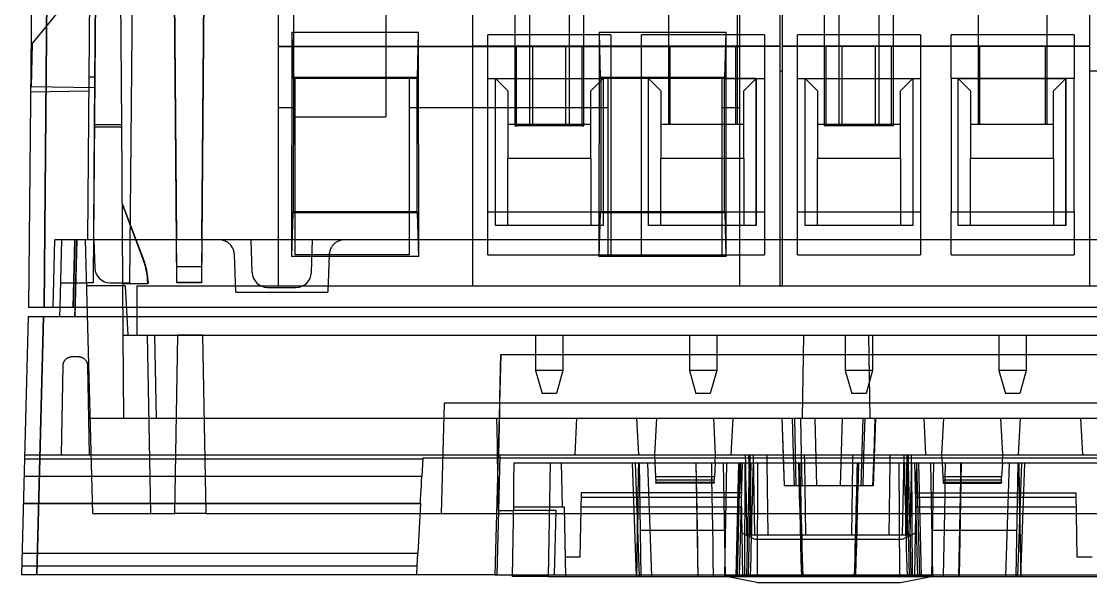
# Model space of a CAD drawing. Header units: millimetres. Extents: x 169.7 to 222.2, y -0.6 to 58.
# Drawn here: x 169.65 to 204.43, y -0.55 to 17.7 of the extents above; entities that cross this region are included whole.
import ezdxf

# ---------------------------------------------------------------- set-up
doc = ezdxf.new("R2010")
doc.units = ezdxf.units.MM
doc.layers.add('MAIN-1', color=7, linetype='Continuous')
doc.layers.add('MAIN-2', color=7, linetype='Continuous')

msp = doc.modelspace()

# ---------------------------------------------------------------- linework, layer by layer
at = {"layer": 'MAIN-1'}
for p, q in [((170.113, 34.107), (169.888, 8.4)), ((170.388, 8.4), (170.612, 34.116)), ((178.445, 17.349), (178.44, 10.06)), ((178.445, 17.349), (182.574, 17.349)), ((178.445, 17.349), (178.483, 15.883)), ((182.536, 15.883), (182.574, 17.35)), ((182.579, 10.06), (182.574, 17.35)), ((188.445, 17.349), (188.44, 10.06)), ((188.445, 17.349), (192.574, 17.349)), ((188.445, 17.349), (188.483, 15.883)), ((192.536, 15.883), (192.574, 17.35)), ((192.579, 10.06), (192.574, 17.35)), ((178.483, 15.883), (178.499, 15.85)), ((182.536, 15.883), (178.483, 15.883)), ((178.499, 15.85), (178.496, 11.512)), ((182.52, 15.85), (178.499, 15.85)), ((178.559, 11.512), (178.559, 15.85)), ((181.509, 15.85), (181.509, 14.6)), ((182.26, 15.85), (182.26, 11.512)), ((182.52, 15.85), (182.536, 15.883)), ((182.523, 11.512), (182.52, 15.85)), ((188.483, 15.883), (188.499, 15.85)), ((192.536, 15.883), (188.483, 15.883)), ((188.499, 15.85), (188.496, 11.512)), ((192.52, 15.85), (188.499, 15.85)), ((188.737, 11.512), (188.737, 15.85)), ((190.052, 11.512), (190.052, 15.85)), ((192.439, 15.85), (192.439, 11.512)), ((192.52, 15.85), (192.536, 15.883)), ((192.523, 11.512), (192.52, 15.85)), ((178.559, 14.6), (181.509, 14.6)), ((178.497, 11.512), (178.479, 11.476)), ((182.523, 11.512), (178.496, 11.512)), ((182.54, 11.476), (182.522, 11.512)), ((188.479, 11.476), (188.497, 11.512)), ((192.523, 11.512), (188.496, 11.512)), ((192.522, 11.512), (192.54, 11.476)), ((178.478, 11.476), (178.44, 10.06)), ((182.541, 11.476), (178.478, 11.476)), ((182.579, 10.06), (182.541, 11.476)), ((188.478, 11.476), (188.44, 10.06)), ((192.541, 11.476), (188.478, 11.476)), ((192.579, 10.06), (192.541, 11.476)), ((182.579, 10.06), (178.44, 10.06)), ((192.579, 10.06), (188.44, 10.06)), ((169.889, 8.4), (169.888, 8.4)), ((169.89, 8.4), (169.889, 8.4)), ((169.893, 8.4), (169.89, 8.4)), ((169.896, 8.4), (169.893, 8.4)), ((169.901, 8.4), (169.896, 8.4)), ((169.906, 8.4), (169.901, 8.4)), ((169.913, 8.4), (169.906, 8.4)), ((169.92, 8.4), (169.913, 8.4)), ((169.928, 8.4), (169.92, 8.4)), ((169.938, 8.4), (169.928, 8.4)), ((169.948, 8.4), (169.938, 8.4)), ((169.959, 8.4), (169.948, 8.4)), ((169.971, 8.4), (169.959, 8.4)), ((169.984, 8.4), (169.971, 8.4)), ((169.997, 8.4), (169.984, 8.4)), ((170.012, 8.4), (169.997, 8.4)), ((170.027, 8.4), (170.012, 8.4)), ((170.043, 8.4), (170.027, 8.4)), ((170.059, 8.4), (170.043, 8.4)), ((170.077, 8.4), (170.059, 8.4)), ((170.095, 8.4), (170.077, 8.4)), ((170.113, 8.4), (170.095, 8.4)), ((170.132, 8.4), (170.113, 8.4)), ((170.152, 8.4), (170.132, 8.4)), ((170.171, 8.4), (170.152, 8.4)), ((170.192, 8.4), (170.171, 8.4)), ((170.212, 8.4), (170.192, 8.4)), ((170.233, 8.4), (170.212, 8.4)), ((170.254, 8.4), (170.233, 8.4)), ((170.275, 8.4), (170.254, 8.4)), ((170.297, 8.4), (170.275, 8.4)), ((170.319, 8.4), (170.297, 8.4)), ((170.342, 8.4), (170.319, 8.4)), ((170.365, 8.4), (170.342, 8.4)), ((170.388, 8.4), (170.365, 8.4)), ((221.431, 8.4), (170.388, 8.4)), ((170.9, 8.4), (170.893, 8.1)), ((171.392, 8.1), (171.4, 8.4)), ((169.872, 8.1), (169.652, -0.3)), ((169.872, 8.1), (169.872, 8.1)), ((169.872, 8.1), (169.874, 8.1)), ((169.874, 8.1), (169.876, 8.1)), ((169.876, 8.1), (169.88, 8.1)), ((169.88, 8.1), (169.884, 8.1)), ((169.884, 8.1), (169.89, 8.1)), ((169.89, 8.1), (169.896, 8.1)), ((169.896, 8.1), (169.903, 8.1)), ((169.903, 8.1), (169.912, 8.1)), ((169.912, 8.1), (169.921, 8.1)), ((169.921, 8.1), (169.931, 8.1)), ((169.931, 8.1), (169.942, 8.1)), ((169.942, 8.1), (169.954, 8.1)), ((169.954, 8.1), (169.967, 8.1)), ((169.967, 8.1), (169.981, 8.1)), ((169.981, 8.1), (169.995, 8.1)), ((169.995, 8.1), (170.01, 8.1)), ((170.01, 8.1), (170.026, 8.1)), ((170.026, 8.1), (170.043, 8.1)), ((170.043, 8.1), (170.06, 8.1)), ((170.06, 8.1), (170.078, 8.1)), ((170.078, 8.1), (170.096, 8.1)), ((170.096, 8.1), (170.115, 8.1)), ((170.115, 8.1), (170.135, 8.1)), ((170.135, 8.1), (170.155, 8.1)), ((170.152, -0.3), (170.372, 8.1)), ((170.155, 8.1), (170.175, 8.1)), ((170.175, 8.1), (170.195, 8.1)), ((170.195, 8.1), (170.216, 8.1)), ((170.216, 8.1), (170.237, 8.1)), ((170.237, 8.1), (170.259, 8.1)), ((170.259, 8.1), (170.281, 8.1)), ((170.281, 8.1), (170.303, 8.1)), ((170.303, 8.1), (170.325, 8.1)), ((170.325, 8.1), (170.348, 8.1)), ((170.348, 8.1), (170.371, 8.1)), ((170.372, 8.1), (221.448, 8.1)), ((185.243, 6.866), (185.052, -0.3)), ((185.235, 6.399), (185.243, 6.866)), ((185.243, 6.866), (206.576, 6.866)), ((185.227, 5.933), (185.235, 6.399)), ((185.219, 5.466), (185.227, 5.933)), ((185.212, 5), (185.219, 5.466)), ((185.204, 4.533), (185.212, 5)), ((185.196, 4.067), (185.204, 4.533)), ((185.183, 3.6), (185.196, 4.067)), ((185.213, 3.6), (185.167, 1.8)), ((185.188, 3.6), (206.636, 3.6)), ((190.249, 3.5), (185.21, 3.5)), ((190.244, 3.6), (190.257, 3.349)), ((192.221, 3.349), (192.234, 3.6)), ((193.21, 3.5), (192.229, 3.5)), ((193.209, 3.558), (193.208, 3.6)), ((193.209, 3.516), (193.209, 3.558)), ((193.21, 3.475), (193.209, 3.516)), ((193.912, 3.349), (193.909, 3.6)), ((194.443, 3.6), (194.443, 3.6)), ((194.759, 3.6), (194.759, 3.6)), ((195.027, 3.6), (195.027, 3.6)), ((195.132, 3.349), (195.129, 3.6)), ((196.69, 3.6), (196.687, 3.349)), ((197.06, 3.6), (197.06, 3.6)), ((197.375, 3.6), (197.375, 3.6)), ((197.907, 3.349), (197.91, 3.6)), ((198.609, 3.475), (198.61, 3.516)), ((199.59, 3.5), (198.609, 3.5)), ((198.61, 3.558), (198.611, 3.6)), ((198.61, 3.516), (198.61, 3.558)), ((199.585, 3.6), (199.598, 3.349)), ((201.562, 3.349), (201.575, 3.6)), ((206.613, 3.5), (201.57, 3.5)), ((185.675, 3.349), (185.664, 2.732)), ((185.675, 3.349), (185.679, 3.349)), ((185.679, 3.349), (185.69, 3.349)), ((185.69, 3.349), (185.709, 3.349)), ((185.709, 3.349), (185.736, 3.349)), ((185.736, 3.349), (185.77, 3.349)), ((185.77, 3.349), (185.811, 3.349)), ((185.811, 3.349), (185.858, 3.349)), ((185.858, 3.349), (185.913, 3.349)), ((185.913, 3.349), (185.974, 3.349)), ((185.974, 3.349), (186.041, 3.349)), ((186.041, 3.349), (186.114, 3.349)), ((186.114, 3.349), (186.192, 3.349)), ((186.192, 3.349), (186.275, 3.349)), ((186.275, 3.349), (186.363, 3.349)), ((186.363, 3.349), (186.455, 3.349)), ((186.455, 3.349), (186.55, 3.349)), ((186.55, 3.349), (186.649, 3.349)), ((186.649, 3.349), (186.751, 3.349)), ((186.751, 3.349), (186.854, 3.349)), ((186.854, 3.349), (186.843, 2.732)), ((186.854, 3.349), (204.965, 3.349)), ((193.211, 3.433), (193.21, 3.475)), ((193.212, 3.391), (193.211, 3.433)), ((193.212, 3.349), (193.212, 3.391)), ((198.607, 3.391), (198.608, 3.433)), ((198.607, 3.349), (198.607, 3.391)), ((198.608, 3.433), (198.609, 3.475)), ((185.664, 2.732), (185.654, 2.116)), ((186.843, 2.732), (186.832, 2.116)), ((185.654, 2.116), (185.643, 1.499)), ((186.832, 2.116), (186.821, 1.499)), ((185.167, 1.8), (185.114, -0.3)), ((185.164, 1.8), (185.648, 1.8)), ((185.643, 1.499), (185.632, 0.882)), ((186.821, 1.499), (186.809, 0.882)), ((185.632, 0.882), (185.621, 0.266)), ((186.809, 0.882), (186.798, 0.266)), ((185.621, 0.266), (185.611, -0.351)), ((186.798, 0.266), (186.787, -0.351)), ((169.654, -0.3), (169.652, -0.3)), ((169.652, -0.3), (169.652, -0.3)), ((169.656, -0.3), (169.654, -0.3)), ((169.66, -0.3), (169.656, -0.3)), ((169.665, -0.3), (169.66, -0.3)), ((169.671, -0.3), (169.665, -0.3)), ((169.678, -0.3), (169.671, -0.3)), ((169.686, -0.3), (169.678, -0.3)), ((169.695, -0.3), (169.686, -0.3)), ((169.705, -0.3), (169.695, -0.3)), ((169.716, -0.3), (169.705, -0.3)), ((169.728, -0.3), (169.716, -0.3)), ((169.741, -0.3), (169.728, -0.3)), ((169.755, -0.3), (169.741, -0.3)), ((169.769, -0.3), (169.755, -0.3)), ((169.784, -0.3), (169.769, -0.3)), ((169.8, -0.3), (169.784, -0.3)), ((169.817, -0.3), (169.8, -0.3)), ((169.835, -0.3), (169.817, -0.3)), ((169.853, -0.3), (169.835, -0.3)), ((169.872, -0.3), (169.853, -0.3)), ((169.891, -0.3), (169.872, -0.3)), ((169.911, -0.3), (169.891, -0.3)), ((169.931, -0.3), (169.911, -0.3)), ((169.952, -0.3), (169.931, -0.3)), ((169.973, -0.3), (169.952, -0.3)), ((169.994, -0.3), (169.973, -0.3)), ((170.016, -0.3), (169.994, -0.3)), ((170.038, -0.3), (170.016, -0.3)), ((170.06, -0.3), (170.038, -0.3)), ((170.083, -0.3), (170.06, -0.3)), ((170.106, -0.3), (170.083, -0.3)), ((170.129, -0.3), (170.106, -0.3)), ((170.153, -0.3), (170.129, -0.3)), ((185.052, -0.3), (170.153, -0.3)), ((182.51, -0.3), (182.51, -0.3)), ((185.052, -0.3), (185.114, -0.3)), ((185.114, -0.3), (185.611, -0.3)), ((185.614, -0.351), (185.611, -0.351)), ((185.626, -0.351), (185.614, -0.351)), ((185.645, -0.351), (185.626, -0.351)), ((185.671, -0.351), (185.645, -0.351)), ((185.705, -0.351), (185.671, -0.351)), ((185.745, -0.351), (185.705, -0.351)), ((185.793, -0.351), (185.745, -0.351)), ((185.847, -0.351), (185.793, -0.351)), ((185.908, -0.351), (185.847, -0.351)), ((185.975, -0.351), (185.908, -0.351)), ((186.048, -0.351), (185.975, -0.351)), ((186.126, -0.351), (186.048, -0.351)), ((186.209, -0.351), (186.126, -0.351)), ((186.297, -0.351), (186.209, -0.351)), ((186.389, -0.351), (186.297, -0.351)), ((186.485, -0.351), (186.389, -0.351)), ((186.583, -0.351), (186.485, -0.351)), ((186.684, -0.351), (186.583, -0.351)), ((186.787, -0.351), (186.684, -0.351)), ((186.787, -0.351), (205.032, -0.351)), ((192.572, -0.351), (199.247, -0.351)), ((193.572, -0.551), (192.572, -0.351)), ((193.572, -0.551), (198.247, -0.551)), ((198.247, -0.551), (199.247, -0.351))]:
    msp.add_line(p, q, dxfattribs=at)
at = {"layer": 'MAIN-2'}
for p, q in [((170.612, 34.111), (170.388, 8.4)), ((185.699, 22.87), (185.699, 14.31)), ((187.949, 14.31), (187.949, 22.87)), ((190.699, 22.87), (190.699, 14.35)), ((192.949, 14.35), (192.949, 22.87)), ((195.769, 22.87), (195.769, 14.31)), ((198.019, 14.31), (198.019, 22.87)), ((200.769, 22.87), (200.769, 14.35)), ((203.019, 14.35), (203.019, 22.87)), ((186.174, 22.17), (186.174, 14.31)), ((187.474, 22.17), (187.474, 14.31)), ((196.244, 22.17), (196.244, 14.31)), ((197.544, 22.17), (197.544, 14.31)), ((174.6, 21.578), (174.696, 10.6)), ((174.708, 9.2), (174.6, 21.578)), ((184.324, 21.27), (184.324, 16.9)), ((171.854, 15.902), (171.898, 20.902)), ((193.009, 19.812), (193.009, 16.9)), ((170.004, 16.978), (171.985, 19.4)), ((175.595, 19.407), (175.506, 9.2)), ((175.518, 10.6), (175.595, 19.407)), ((181.509, 19.1), (181.509, 15.85)), ((194.324, 18.85), (194.324, 16.9)), ((194.394, 18.85), (194.394, 16.9)), ((204.394, 18.85), (204.394, 16.9)), ((172.008, 10.6), (172.079, 18.739)), ((172.052, 18.682), (172.021, 14.341)), ((172.919, 14.341), (172.889, 18.68)), ((173.182, 9.2), (173.265, 18.739)), ((178.009, 18.739), (178.009, 16.9)), ((178.509, 14.6), (178.509, 18.27)), ((188.824, 17.27), (184.824, 17.27)), ((184.824, 15.85), (184.824, 17.27)), ((188.824, 17.27), (188.824, 15.85)), ((193.824, 17.27), (189.824, 17.27)), ((189.824, 15.85), (189.824, 17.27)), ((193.824, 17.27), (193.824, 15.85)), ((198.894, 17.27), (194.894, 17.27)), ((194.894, 15.85), (194.894, 17.27)), ((198.894, 17.27), (198.894, 15.85)), ((203.894, 17.27), (199.894, 17.27)), ((199.894, 15.85), (199.894, 17.27)), ((203.894, 17.27), (203.894, 15.85)), ((170.004, 16.978), (169.968, 15.586)), ((170.004, 16.978), (170.004, 16.978)), ((170.004, 16.978), (170.004, 16.978)), ((178.009, 16.9), (178.009, 9.1)), ((178.009, 16.9), (178.009, 16.9)), ((178.009, 16.9), (193.009, 16.9)), ((193.009, 16.878), (178.009, 16.878)), ((184.324, 16.9), (184.324, 9.1)), ((184.324, 16.9), (184.324, 16.9)), ((194.324, 16.9), (184.324, 16.9)), ((185.76, 14.31), (185.76, 16.9)), ((186.285, 14.31), (186.285, 16.9)), ((187.364, 14.31), (187.364, 16.9)), ((187.889, 14.31), (187.889, 16.9)), ((190.76, 14.35), (190.76, 16.9)), ((192.889, 14.35), (192.889, 16.9)), ((193.009, 16.9), (194.324, 16.9)), ((193.009, 16.9), (193.009, 9.1)), ((193.009, 16.9), (193.009, 16.9)), ((194.324, 16.9), (194.324, 16.9)), ((194.324, 16.9), (194.324, 9.1)), ((194.394, 16.9), (194.394, 9.1)), ((194.394, 16.9), (194.394, 16.9)), ((204.394, 16.9), (194.394, 16.9)), ((194.394, 16.9), (204.394, 16.9)), ((195.83, 14.31), (195.83, 16.9)), ((196.355, 14.31), (196.355, 16.9)), ((197.434, 14.31), (197.434, 16.9)), ((197.959, 14.31), (197.959, 16.9)), ((200.83, 14.35), (200.83, 16.9)), ((202.959, 14.35), (202.959, 16.9)), ((204.394, 16.9), (204.394, 16.9)), ((204.394, 16.9), (204.394, 9.1)), ((194.324, 16.1), (194.324, 16.1)), ((194.324, 16.1), (194.324, 16.1)), ((194.324, 16.1), (194.394, 16.1)), ((194.394, 16.1), (194.394, 16.1)), ((194.394, 16.1), (194.394, 16.1)), ((204.394, 16.1), (204.394, 16.1)), ((204.394, 16.1), (204.394, 16.1)), ((204.394, 16.1), (205.144, 16.1)), ((171.808, 10.6), (171.854, 15.902)), ((171.854, 15.902), (172.054, 15.9)), ((171.854, 15.902), (172.054, 15.9)), ((178.559, 15.85), (178.559, 15.85)), ((182.26, 15.85), (182.26, 15.85)), ((184.824, 11.51), (184.824, 15.85)), ((184.824, 15.85), (185.074, 15.85)), ((184.824, 15.85), (184.824, 15.85)), ((185.074, 11.06), (185.074, 15.85)), ((185.074, 15.85), (188.499, 15.85)), ((185.074, 15.85), (185.074, 15.85)), ((185.074, 15.85), (188.575, 15.85)), ((185.074, 11.06), (185.074, 15.85)), ((185.474, 15.45), (185.074, 15.85)), ((188.575, 15.85), (188.175, 15.45)), ((188.575, 15.85), (188.575, 11.06)), ((188.575, 15.85), (188.575, 15.85)), ((188.575, 15.85), (188.575, 11.06)), ((188.737, 15.85), (188.737, 15.85)), ((188.824, 15.85), (188.824, 11.51)), ((188.824, 15.85), (188.824, 15.85)), ((189.824, 11.51), (189.824, 15.85)), ((189.824, 15.85), (189.824, 15.85)), ((190.052, 15.85), (190.052, 15.85)), ((193.554, 15.85), (190.052, 15.85)), ((190.052, 11.06), (190.052, 15.85)), ((190.452, 15.45), (190.052, 15.85)), ((192.439, 15.85), (192.439, 15.85)), ((192.52, 15.85), (193.554, 15.85)), ((193.554, 15.85), (193.154, 15.45)), ((193.554, 15.85), (193.824, 15.85)), ((193.554, 15.85), (193.554, 11.06)), ((193.554, 15.85), (193.554, 15.85)), ((193.554, 11.06), (193.554, 15.85)), ((193.824, 15.85), (193.824, 11.51)), ((193.824, 15.85), (193.824, 15.85)), ((194.894, 11.51), (194.894, 15.85)), ((194.894, 15.85), (195.144, 15.85)), ((194.894, 15.85), (194.894, 15.85)), ((195.144, 15.85), (198.645, 15.85)), ((195.144, 11.06), (195.144, 15.85)), ((195.544, 15.45), (195.144, 15.85)), ((195.144, 11.06), (195.144, 15.85)), ((195.144, 15.85), (198.645, 15.85)), ((195.144, 15.85), (195.144, 15.85)), ((198.645, 15.85), (198.245, 15.45)), ((198.645, 15.85), (198.894, 15.85)), ((198.645, 15.85), (198.645, 11.06)), ((198.645, 15.85), (198.645, 11.06)), ((198.645, 15.85), (198.645, 15.85)), ((198.894, 15.85), (198.894, 11.51)), ((198.894, 15.85), (198.894, 15.85)), ((199.894, 15.85), (199.894, 11.51)), ((200.122, 15.85), (199.894, 15.85)), ((199.894, 15.85), (199.894, 15.85)), ((203.624, 15.85), (200.122, 15.85)), ((200.122, 11.06), (200.122, 15.85)), ((200.122, 11.06), (200.122, 15.85)), ((200.122, 15.85), (203.624, 15.85)), ((200.122, 15.85), (200.122, 15.85)), ((200.522, 15.45), (200.122, 15.85)), ((203.624, 15.85), (203.224, 15.45)), ((203.894, 15.85), (203.624, 15.85)), ((203.624, 11.06), (203.624, 15.85)), ((203.624, 15.85), (203.624, 11.06)), ((203.624, 15.85), (203.624, 15.85)), ((203.894, 11.51), (203.894, 15.85)), ((203.894, 15.85), (203.894, 15.85)), ((169.949, 15.417), (171.85, 15.45)), ((169.949, 15.417), (169.949, 15.417)), ((169.949, 15.417), (169.949, 15.417)), ((169.968, 15.586), (169.968, 15.586)), ((169.968, 15.586), (172.03, 15.55)), ((169.968, 15.586), (169.968, 15.586)), ((171.85, 15.45), (171.85, 15.45)), ((172.03, 15.55), (172.03, 15.55)), ((172.03, 15.55), (172.03, 15.55)), ((185.474, 15.45), (185.474, 14.35)), ((188.175, 14.35), (188.175, 15.45)), ((190.452, 15.45), (190.452, 14.35)), ((193.154, 14.35), (193.154, 15.45)), ((195.544, 15.45), (195.544, 14.35)), ((198.245, 14.35), (198.245, 15.45)), ((200.522, 15.45), (200.522, 14.35)), ((203.224, 14.35), (203.224, 15.45)), ((178.009, 14.9), (178.559, 14.9)), ((182.26, 14.9), (188.737, 14.9)), ((192.439, 14.9), (193.009, 14.9)), ((172.021, 14.341), (171.985, 9.2)), ((172.919, 14.341), (172.021, 14.341)), ((172.021, 14.269), (172.919, 14.269)), ((172.967, 7.5), (172.919, 14.341)), ((178.509, 14.6), (178.559, 14.6)), ((188.175, 14.35), (185.474, 14.35)), ((185.474, 14.35), (185.474, 14.35)), ((185.474, 14.35), (185.474, 13.248)), ((185.699, 14.31), (185.76, 14.31)), ((186.285, 14.31), (185.76, 14.31)), ((186.824, 14.31), (186.251, 14.31)), ((187.364, 14.31), (186.824, 14.31)), ((187.889, 14.31), (187.364, 14.31)), ((187.889, 14.31), (187.949, 14.31)), ((188.175, 14.35), (188.175, 14.35)), ((188.175, 13.248), (188.175, 14.35)), ((190.452, 14.35), (190.452, 14.35)), ((190.76, 14.35), (190.452, 14.35)), ((190.452, 14.35), (190.452, 13.248)), ((192.889, 14.35), (190.748, 14.35)), ((193.154, 14.35), (192.889, 14.35)), ((193.154, 14.35), (193.154, 14.35)), ((193.154, 13.248), (193.154, 14.35)), ((198.245, 14.35), (195.544, 14.35)), ((195.544, 14.35), (195.544, 14.35)), ((195.544, 14.35), (195.544, 13.248)), ((195.83, 14.31), (195.769, 14.31)), ((196.355, 14.31), (195.83, 14.31)), ((196.894, 14.31), (196.321, 14.31)), ((197.434, 14.31), (196.894, 14.31)), ((197.959, 14.31), (197.434, 14.31)), ((198.019, 14.31), (197.959, 14.31)), ((198.245, 14.35), (198.245, 14.35)), ((198.245, 13.248), (198.245, 14.35)), ((200.522, 14.35), (200.522, 14.35)), ((200.83, 14.35), (200.522, 14.35)), ((200.522, 14.35), (200.522, 13.248)), ((202.959, 14.35), (200.818, 14.35)), ((203.224, 14.35), (202.959, 14.35)), ((203.224, 14.35), (203.224, 14.35)), ((203.224, 13.248), (203.224, 14.35)), ((188.175, 13.248), (185.474, 13.248)), ((185.474, 11.06), (185.474, 13.248)), ((185.474, 13.248), (185.474, 13.248)), ((188.175, 13.248), (188.175, 11.06)), ((188.175, 13.248), (188.175, 13.248)), ((190.452, 13.248), (190.452, 13.248)), ((190.452, 11.06), (190.452, 13.248)), ((193.154, 13.248), (190.452, 13.248)), ((193.154, 13.248), (193.154, 11.06)), ((193.154, 13.248), (193.154, 13.248)), ((198.245, 13.248), (195.544, 13.248)), ((195.544, 11.06), (195.544, 13.248)), ((195.544, 13.248), (195.544, 13.248)), ((198.245, 13.248), (198.245, 11.06)), ((198.245, 13.248), (198.245, 13.248)), ((200.522, 13.248), (200.522, 13.248)), ((200.522, 11.06), (200.522, 13.248)), ((203.224, 13.248), (200.522, 13.248)), ((203.224, 13.248), (203.224, 11.06)), ((203.224, 13.248), (203.224, 13.248)), ((173.64, 9.911), (172.937, 11.773)), ((172.937, 11.741), (173.628, 9.911)), ((178.559, 10.11), (178.559, 11.512)), ((182.26, 11.512), (182.26, 10.11)), ((184.824, 11.51), (188.824, 11.51)), ((184.824, 10.11), (184.824, 11.51)), ((184.824, 11.51), (184.824, 11.51)), ((188.737, 10.11), (188.737, 11.512)), ((188.824, 11.51), (188.824, 11.51)), ((188.824, 11.51), (188.824, 10.11)), ((189.824, 11.51), (193.824, 11.51)), ((189.824, 11.51), (189.824, 11.51)), ((189.824, 10.11), (189.824, 11.51)), ((190.052, 11.06), (190.052, 11.512)), ((192.439, 11.512), (192.439, 10.11)), ((193.824, 11.51), (193.824, 11.51)), ((193.824, 11.51), (193.824, 10.11)), ((194.894, 11.51), (198.894, 11.51)), ((194.894, 11.51), (194.894, 11.51)), ((194.894, 10.11), (194.894, 11.51)), ((198.894, 11.51), (198.894, 11.51)), ((198.894, 11.51), (198.894, 10.11)), ((199.894, 11.51), (203.894, 11.51)), ((199.894, 11.51), (199.894, 11.51)), ((199.894, 10.11), (199.894, 11.51)), ((203.894, 11.51), (203.894, 11.51)), ((203.894, 11.51), (203.894, 10.11)), ((188.575, 11.06), (185.074, 11.06)), ((185.074, 11.06), (185.074, 11.06)), ((185.474, 11.06), (185.474, 11.06)), ((188.175, 11.06), (188.175, 11.06)), ((188.575, 11.06), (188.575, 11.06)), ((193.554, 11.06), (190.052, 11.06)), ((190.052, 11.06), (190.052, 11.06)), ((190.452, 11.06), (190.452, 11.06)), ((193.154, 11.06), (193.154, 11.06)), ((193.554, 11.06), (193.554, 11.06)), ((198.645, 11.06), (195.144, 11.06)), ((195.144, 11.06), (195.144, 11.06)), ((195.544, 11.06), (195.544, 11.06)), ((198.245, 11.06), (198.245, 11.06)), ((198.645, 11.06), (198.645, 11.06)), ((203.624, 11.06), (200.122, 11.06)), ((200.122, 11.06), (200.122, 11.06)), ((200.522, 11.06), (200.522, 11.06)), ((203.224, 11.06), (203.224, 11.06)), ((203.624, 11.06), (203.624, 11.06)), ((170.685, 8.4), (170.743, 10.6)), ((170.685, 8.4), (170.743, 10.6)), ((170.685, 8.4), (170.743, 10.6)), ((170.745, 10.6), (170.743, 10.6)), ((170.743, 10.6), (170.743, 10.6)), ((170.743, 10.6), (170.743, 10.6)), ((170.749, 10.6), (170.745, 10.6)), ((170.754, 10.6), (170.749, 10.6)), ((170.76, 10.6), (170.754, 10.6)), ((170.767, 10.6), (170.76, 10.6)), ((170.776, 10.6), (170.767, 10.6)), ((170.786, 10.6), (170.776, 10.6)), ((170.798, 10.6), (170.786, 10.6)), ((170.811, 10.6), (170.798, 10.6)), ((170.825, 10.6), (170.811, 10.6)), ((170.84, 10.6), (170.825, 10.6)), ((170.856, 10.6), (170.84, 10.6)), ((170.874, 10.6), (170.856, 10.6)), ((170.892, 10.6), (170.874, 10.6)), ((170.912, 10.6), (170.892, 10.6)), ((170.958, 10.6), (170.9, 8.4)), ((170.933, 10.6), (170.912, 10.6)), ((170.954, 10.6), (170.933, 10.6)), ((170.977, 10.6), (170.954, 10.6)), ((170.958, 10.6), (170.958, 10.6)), ((170.958, 10.6), (170.958, 10.6)), ((171.001, 10.6), (170.977, 10.6)), ((171.025, 10.6), (171.001, 10.6)), ((171.05, 10.6), (171.025, 10.6)), ((171.076, 10.6), (171.05, 10.6)), ((171.103, 10.6), (171.076, 10.6)), ((171.13, 10.6), (171.103, 10.6)), ((171.158, 10.6), (171.13, 10.6)), ((171.186, 10.6), (171.158, 10.6)), ((171.214, 10.6), (171.186, 10.6)), ((171.243, 10.6), (171.214, 10.6)), ((171.272, 10.6), (171.243, 10.6)), ((171.301, 10.6), (171.272, 10.6)), ((171.331, 10.6), (171.301, 10.6)), ((171.362, 10.6), (171.331, 10.6)), ((171.335, 8.4), (171.392, 10.6)), ((171.392, 10.6), (171.335, 8.4)), ((171.392, 10.6), (171.362, 10.6)), ((171.458, 10.6), (171.392, 8.1)), ((177.122, 10.6), (171.392, 10.6)), ((171.4, 8.4), (171.458, 10.6)), ((171.737, 10.6), (171.737, 10.6)), ((171.97, 1.7), (171.737, 10.6)), ((171.808, 10.6), (171.808, 10.6)), ((172.008, 10.6), (172.008, 10.6)), ((172.008, 10.6), (172.008, 10.6)), ((172.008, 10.6), (172.008, 10.6)), ((172.008, 10.6), (172.008, 10.6)), ((172.008, 10.6), (172.04, 9.683)), ((174.704, 9.721), (174.696, 10.6)), ((175.518, 10.6), (175.51, 9.721)), ((176.114, 10.599), (176.08, 10.6)), ((176.148, 10.595), (176.114, 10.599)), ((176.181, 10.59), (176.148, 10.595)), ((176.213, 10.582), (176.181, 10.59)), ((176.244, 10.572), (176.213, 10.582)), ((176.275, 10.56), (176.244, 10.572)), ((176.305, 10.546), (176.275, 10.56)), ((176.334, 10.53), (176.305, 10.546)), ((176.362, 10.512), (176.334, 10.53)), ((176.389, 10.493), (176.362, 10.512)), ((176.415, 10.471), (176.389, 10.493)), ((176.439, 10.448), (176.415, 10.471)), ((176.461, 10.423), (176.439, 10.448)), ((177.122, 10.6), (177.122, 10.6)), ((179.122, 10.6), (177.122, 10.6)), ((177.159, 9.533), (177.122, 10.6)), ((179.085, 9.533), (179.122, 10.6)), ((220.427, 10.6), (179.122, 10.6)), ((179.122, 10.6), (179.122, 10.6)), ((179.807, 10.45), (179.787, 10.429)), ((179.827, 10.469), (179.807, 10.45)), ((179.849, 10.488), (179.827, 10.469)), ((179.871, 10.505), (179.849, 10.488)), ((179.895, 10.521), (179.871, 10.505)), ((179.919, 10.536), (179.895, 10.521)), ((179.944, 10.549), (179.919, 10.536)), ((179.97, 10.561), (179.944, 10.549)), ((179.996, 10.571), (179.97, 10.561)), ((180.022, 10.58), (179.996, 10.571)), ((180.05, 10.587), (180.022, 10.58)), ((180.077, 10.593), (180.05, 10.587)), ((180.106, 10.597), (180.077, 10.593)), ((180.134, 10.599), (180.106, 10.597)), ((180.164, 10.6), (180.134, 10.599)), ((176.482, 10.397), (176.461, 10.423)), ((176.501, 10.369), (176.482, 10.397)), ((176.518, 10.341), (176.501, 10.369)), ((176.533, 10.311), (176.518, 10.341)), ((176.546, 10.281), (176.533, 10.311)), ((176.557, 10.25), (176.546, 10.281)), ((176.566, 10.218), (176.557, 10.25)), ((176.572, 10.186), (176.566, 10.218)), ((176.577, 10.152), (176.572, 10.186)), ((176.579, 10.117), (176.577, 10.152)), ((176.622, 8.9), (176.579, 10.117)), ((176.579, 10.117), (176.579, 10.117)), ((182.26, 10.11), (178.559, 10.11)), ((178.559, 10.11), (178.559, 10.11)), ((179.664, 10.117), (179.622, 8.9)), ((179.666, 10.147), (179.664, 10.117)), ((179.67, 10.176), (179.666, 10.147)), ((179.675, 10.204), (179.67, 10.176)), ((179.681, 10.231), (179.675, 10.204)), ((179.69, 10.258), (179.681, 10.231)), ((179.699, 10.285), (179.69, 10.258)), ((179.71, 10.31), (179.699, 10.285)), ((179.723, 10.335), (179.71, 10.31)), ((179.737, 10.36), (179.723, 10.335)), ((179.753, 10.384), (179.737, 10.36)), ((179.769, 10.407), (179.753, 10.384)), ((179.787, 10.429), (179.769, 10.407)), ((182.26, 10.11), (182.26, 10.11)), ((184.824, 10.11), (188.824, 10.11)), ((188.737, 10.11), (192.439, 10.11)), ((188.737, 10.11), (188.737, 10.11)), ((189.824, 10.11), (193.824, 10.11)), ((192.439, 10.11), (192.439, 10.11)), ((194.894, 10.11), (198.894, 10.11)), ((199.894, 10.11), (203.894, 10.11)), ((173.628, 9.911), (173.64, 9.911)), ((172.04, 9.683), (172.04, 9.683)), ((175.51, 9.721), (174.704, 9.721)), ((177.159, 9.533), (177.159, 9.533)), ((179.085, 9.533), (179.085, 9.533)), ((170.921, 9.2), (170.921, 9.2)), ((170.921, 9.2), (171.774, 9.2)), ((171.774, 9.2), (171.774, 9.2)), ((171.985, 9.2), (171.774, 9.2)), ((171.774, 9.2), (171.774, 9.2)), ((171.777, 9.1), (171.777, 9.1)), ((171.777, 9.1), (171.777, 9.1)), ((173.026, 9.1), (171.777, 9.1)), ((171.985, 9.2), (171.985, 9.2)), ((172.54, 9.2), (173.182, 9.2)), ((172.54, 9.2), (172.54, 9.2)), ((172.955, 9.18), (172.955, 9.18)), ((172.955, 9.18), (173.761, 9.18)), ((173.026, 9.1), (173.109, 7.5)), ((173.026, 9.1), (173.026, 9.1)), ((173.026, 9.1), (173.026, 9.1)), ((173.182, 9.2), (173.182, 9.2)), ((173.409, 9.1), (218.409, 9.1)), ((173.409, 9.1), (173.409, 7.5)), ((173.409, 9.1), (173.409, 9.1)), ((173.761, 9.18), (173.754, 9.309)), ((173.754, 9.309), (173.766, 9.309)), ((173.773, 9.18), (173.761, 9.18)), ((173.766, 9.309), (173.773, 9.18)), ((174.708, 9.2), (174.708, 9.208)), ((175.506, 9.208), (174.708, 9.208)), ((175.506, 9.2), (174.708, 9.2)), ((175.506, 9.2), (175.506, 9.208)), ((177.659, 9.05), (178.585, 9.05)), ((177.659, 9.05), (177.659, 9.05)), ((178.009, 9.1), (178.009, 9.1)), ((178.585, 9.05), (178.585, 9.05)), ((184.324, 9.1), (184.324, 9.1)), ((193.009, 9.1), (193.009, 9.1)), ((194.324, 9.1), (194.324, 9.1)), ((194.324, 9.1), (194.324, 9.1)), ((194.394, 9.1), (194.324, 9.1)), ((194.324, 9.1), (194.324, 9.1)), ((194.394, 9.1), (194.394, 9.1)), ((194.394, 9.1), (194.394, 9.1)), ((194.394, 9.1), (194.394, 9.1)), ((204.394, 9.1), (204.394, 9.1)), ((204.394, 9.1), (204.394, 9.1)), ((204.394, 9.1), (204.394, 9.1)), ((176.622, 8.9), (179.622, 8.9)), ((176.622, 8.9), (176.622, 8.9)), ((179.622, 8.9), (179.622, 8.9)), ((169.888, 8.4), (169.888, 8.4)), ((170.685, 8.4), (170.685, 8.4)), ((169.872, 8.1), (169.652, -0.3)), ((169.872, 8.1), (169.872, 8.1)), ((170.371, 8.1), (170.151, -0.3)), ((170.893, 8.1), (170.893, 8.1)), ((172.967, 7.5), (172.967, 7.5)), ((172.967, 7.5), (172.967, 7.5)), ((172.985, 4.8), (172.967, 7.5)), ((172.967, 7.5), (173.109, 7.5)), ((173.109, 7.5), (173.409, 7.5)), ((173.109, 7.5), (173.109, 7.5)), ((173.109, 7.5), (173.109, 7.5)), ((173.409, 7.5), (173.409, 7.5)), ((173.409, 7.5), (173.409, 7.5)), ((173.409, 7.5), (173.409, 7.5)), ((173.409, 7.5), (173.409, 7.5)), ((173.409, 7.5), (174.745, 7.5)), ((173.409, 7.5), (173.409, 7.5)), ((173.409, 7.5), (173.409, 7.5)), ((173.409, 7.5), (173.409, 7.5)), ((173.409, 7.5), (173.409, 7.5)), ((173.409, 7.5), (173.409, 7.5)), ((173.748, 7.5), (173.85, 1.7)), ((173.748, 7.5), (173.748, 7.5)), ((173.748, 7.5), (173.748, 7.5)), ((173.985, 7.5), (174.033, 4.8)), ((173.985, 7.5), (173.985, 7.5)), ((173.985, 7.5), (173.985, 7.5)), ((174.644, 1.7), (174.745, 7.5)), ((174.745, 7.5), (175.545, 7.5)), ((175.545, 7.5), (174.745, 7.5)), ((174.745, 7.5), (174.745, 7.5)), ((174.745, 7.5), (174.745, 7.5)), ((174.745, 7.5), (174.745, 7.5)), ((174.745, 7.5), (174.745, 7.5)), ((175.545, 7.5), (175.647, 1.7)), ((175.545, 7.5), (175.545, 7.5)), ((175.545, 7.5), (175.545, 7.5)), ((175.545, 7.5), (175.545, 7.5)), ((175.545, 7.5), (175.545, 7.5)), ((175.545, 7.5), (216.274, 7.5)), ((186.379, 7.5), (186.379, 7.5)), ((186.379, 7.5), (186.379, 6.35)), ((187.269, 7.5), (187.269, 7.5)), ((187.269, 7.5), (187.269, 6.35)), ((191.379, 7.5), (191.379, 7.5)), ((191.379, 7.5), (191.379, 6.35)), ((192.269, 7.5), (192.269, 7.5)), ((192.269, 7.5), (192.269, 6.35)), ((195.059, 4.8), (195.107, 7.5)), ((196.449, 7.5), (196.449, 7.5)), ((196.449, 7.5), (196.449, 6.35)), ((197.259, 4.8), (197.212, 7.5)), ((197.339, 7.5), (197.339, 7.5)), ((197.339, 7.5), (197.339, 6.35)), ((201.449, 7.5), (201.449, 7.5)), ((201.449, 7.5), (201.449, 6.35)), ((202.339, 7.5), (202.339, 7.5)), ((202.339, 7.5), (202.339, 6.35)), ((171.026, 6.608), (171.031, 6.622)), ((171.031, 6.622), (171.038, 6.635)), ((171.038, 6.635), (171.045, 6.648)), ((171.045, 6.648), (171.053, 6.661)), ((171.053, 6.661), (171.061, 6.674)), ((171.061, 6.674), (171.07, 6.686)), ((171.07, 6.686), (171.08, 6.698)), ((171.08, 6.698), (171.09, 6.709)), ((171.09, 6.709), (171.101, 6.719)), ((171.101, 6.719), (171.112, 6.729)), ((171.112, 6.729), (171.124, 6.739)), ((171.124, 6.739), (171.136, 6.747)), ((171.136, 6.747), (171.149, 6.756)), ((171.149, 6.756), (171.162, 6.763)), ((171.162, 6.763), (171.175, 6.77)), ((171.175, 6.77), (171.189, 6.776)), ((171.189, 6.776), (171.202, 6.782)), ((171.202, 6.782), (171.216, 6.787)), ((171.216, 6.787), (171.231, 6.791)), ((171.231, 6.791), (171.245, 6.794)), ((171.245, 6.794), (171.26, 6.797)), ((171.26, 6.797), (171.275, 6.798)), ((171.275, 6.798), (171.29, 6.8)), ((171.29, 6.8), (171.306, 6.8)), ((171.306, 6.8), (171.504, 6.8)), ((171.306, 6.8), (171.306, 6.8)), ((171.306, 6.8), (171.306, 6.8)), ((171.504, 6.8), (171.52, 6.8)), ((171.504, 6.8), (171.504, 6.8)), ((171.504, 6.8), (171.504, 6.8)), ((171.504, 6.8), (171.504, 6.8)), ((171.52, 6.8), (171.535, 6.798)), ((171.535, 6.798), (171.55, 6.797)), ((171.55, 6.797), (171.565, 6.794)), ((171.565, 6.794), (171.579, 6.791)), ((171.579, 6.791), (171.593, 6.787)), ((171.593, 6.787), (171.607, 6.782)), ((171.607, 6.782), (171.621, 6.776)), ((171.621, 6.776), (171.635, 6.77)), ((171.635, 6.77), (171.648, 6.763)), ((171.648, 6.763), (171.661, 6.756)), ((171.661, 6.756), (171.674, 6.747)), ((171.674, 6.747), (171.686, 6.739)), ((171.686, 6.739), (171.698, 6.729)), ((171.698, 6.729), (171.709, 6.719)), ((171.709, 6.719), (171.72, 6.709)), ((171.72, 6.709), (171.73, 6.698)), ((171.73, 6.698), (171.74, 6.686)), ((171.74, 6.686), (171.749, 6.674)), ((171.749, 6.674), (171.757, 6.661)), ((171.757, 6.661), (171.765, 6.648)), ((171.765, 6.648), (171.772, 6.635)), ((171.772, 6.635), (171.778, 6.622)), ((171.778, 6.622), (171.784, 6.608)), ((170.955, 3.6), (171.006, 6.505)), ((171.006, 6.521), (171.008, 6.536)), ((171.006, 6.505), (171.006, 6.521)), ((171.006, 6.505), (171.006, 6.505)), ((171.006, 6.505), (171.006, 6.505)), ((171.006, 6.505), (171.006, 6.505)), ((171.008, 6.536), (171.01, 6.551)), ((171.01, 6.551), (171.013, 6.566)), ((171.013, 6.566), (171.016, 6.58)), ((171.016, 6.58), (171.021, 6.594)), ((171.021, 6.594), (171.026, 6.608)), ((171.784, 6.608), (171.789, 6.594)), ((171.789, 6.594), (171.794, 6.58)), ((171.794, 6.58), (171.797, 6.566)), ((171.797, 6.566), (171.8, 6.551)), ((171.8, 6.551), (171.802, 6.536)), ((171.802, 6.536), (171.804, 6.521)), ((171.804, 6.521), (171.804, 6.505)), ((171.804, 6.505), (171.855, 3.6)), ((171.804, 6.505), (171.804, 6.505)), ((171.804, 6.505), (171.804, 6.505)), ((171.804, 6.505), (171.804, 6.505)), ((186.379, 6.35), (186.379, 6.35)), ((187.269, 6.35), (186.379, 6.35)), ((187.269, 6.35), (186.379, 6.35)), ((186.379, 6.35), (186.589, 5.6)), ((187.269, 6.35), (187.059, 5.6)), ((187.269, 6.35), (187.269, 6.35)), ((191.379, 6.35), (191.379, 6.35)), ((192.269, 6.35), (191.379, 6.35)), ((192.269, 6.35), (191.379, 6.35)), ((191.379, 6.35), (191.589, 5.6)), ((192.269, 6.35), (192.059, 5.6)), ((192.269, 6.35), (192.269, 6.35)), ((196.449, 6.35), (196.449, 6.35)), ((197.339, 6.35), (196.449, 6.35)), ((197.339, 6.35), (196.449, 6.35)), ((196.449, 6.35), (196.659, 5.6)), ((197.339, 6.35), (197.129, 5.6)), ((197.339, 6.35), (197.339, 6.35)), ((201.449, 6.35), (201.449, 6.35)), ((202.339, 6.35), (201.449, 6.35)), ((201.449, 6.35), (201.659, 5.6)), ((202.339, 6.35), (201.449, 6.35)), ((202.339, 6.35), (202.129, 5.6)), ((202.339, 6.35), (202.339, 6.35)), ((187.059, 5.6), (186.589, 5.6)), ((186.589, 5.6), (186.589, 5.6)), ((187.059, 5.6), (187.059, 5.6)), ((192.059, 5.6), (191.589, 5.6)), ((191.589, 5.6), (191.589, 5.6)), ((192.059, 5.6), (192.059, 5.6)), ((197.129, 5.6), (196.659, 5.6)), ((196.659, 5.6), (196.659, 5.6)), ((197.129, 5.6), (197.129, 5.6)), ((201.659, 5.6), (201.659, 5.6)), ((202.129, 5.6), (201.659, 5.6)), ((202.129, 5.6), (202.129, 5.6)), ((183.32, 1.7), (183.414, 5.287)), ((208.405, 5.287), (183.414, 5.287)), ((171.889, 4.801), (171.889, 4.801)), ((171.889, 4.8), (171.889, 4.8)), ((171.889, 4.8), (183.401, 4.8)), ((172.985, 4.8), (172.985, 4.8)), ((174.033, 4.8), (174.033, 4.8)), ((174.033, 4.8), (174.033, 4.8)), ((183.401, 4.8), (208.418, 4.8)), ((183.401, 4.8), (183.401, 4.8)), ((185.107, 4.8), (185.107, 4.8)), ((185.107, 4.8), (185.115, 4.371)), ((187.713, 4.8), (187.65, 3.6)), ((187.713, 4.8), (187.713, 4.8)), ((189.671, 4.8), (189.671, 4.8)), ((189.734, 3.6), (189.671, 4.8)), ((190.307, 4.8), (190.244, 3.6)), ((190.307, 4.8), (190.307, 4.8)), ((192.171, 4.8), (192.171, 4.8)), ((192.234, 3.6), (192.171, 4.8)), ((192.744, 3.6), (192.807, 4.8)), ((192.807, 4.8), (192.807, 4.8)), ((194.382, 4.8), (194.458, 2.6)), ((194.389, 4.8), (194.465, 2.6)), ((194.443, 3.6), (194.403, 4.8)), ((194.725, 4.8), (194.759, 3.6)), ((194.798, 4.8), (194.848, 2.6)), ((195.027, 3.6), (195.003, 4.8)), ((195.46, 4.8), (195.52, 2.6)), ((196.299, 2.6), (196.359, 4.8)), ((197.027, 4.8), (196.958, 2.6)), ((197.06, 3.6), (197.094, 4.8)), ((197.354, 2.6), (197.43, 4.8)), ((197.437, 4.8), (197.36, 2.6)), ((197.416, 4.8), (197.375, 3.6)), ((199.012, 4.8), (199.012, 4.8)), ((199.075, 3.6), (199.012, 4.8)), ((199.648, 4.8), (199.585, 3.6)), ((199.648, 4.8), (199.648, 4.8)), ((201.512, 4.8), (201.512, 4.8)), ((201.575, 3.6), (201.512, 4.8)), ((202.085, 3.6), (202.148, 4.8)), ((202.148, 4.8), (202.148, 4.8)), ((204.106, 4.8), (204.106, 4.8)), ((204.106, 4.8), (204.169, 3.6)), ((185.115, 4.371), (185.123, 3.943)), ((185.123, 3.943), (185.131, 3.514)), ((169.754, 3.6), (185.128, 3.6)), ((182.709, 3.5), (182.677, 2.896)), ((182.709, 3.5), (182.709, 3.5)), ((185.21, 3.5), (182.709, 3.5)), ((185.128, 3.6), (185.188, 3.6)), ((185.128, 3.6), (185.128, 3.6)), ((185.131, 3.514), (185.14, 3.086)), ((190.244, 3.6), (192.234, 3.6)), ((192.229, 3.5), (190.249, 3.5)), ((198.609, 3.5), (193.21, 3.5)), ((193.326, 3.275), (193.319, 3.6)), ((193.321, 3.6), (193.371, 1)), ((193.405, 1), (193.361, 3.6)), ((193.512, 1), (193.466, 3.6)), ((194.477, 2.6), (194.443, 3.6)), ((194.759, 3.6), (194.787, 2.6)), ((195.047, 2.6), (195.027, 3.6)), ((197.032, 2.6), (197.06, 3.6)), ((197.375, 3.6), (197.341, 2.6)), ((198.353, 3.6), (198.307, 1)), ((198.458, 3.6), (198.414, 1)), ((198.448, 1), (198.498, 3.6)), ((198.5, 3.6), (198.493, 3.275)), ((199.585, 3.6), (199.585, 3.6)), ((199.585, 3.6), (201.575, 3.6)), ((201.57, 3.5), (199.59, 3.5)), ((201.575, 3.6), (201.575, 3.6)), ((169.75, 3.47), (182.707, 3.47)), ((185.675, 3.349), (185.675, 3.349)), ((187.248, 1.919), (187.225, 3.349)), ((189.531, 3.349), (189.531, 3.349)), ((189.661, -0.351), (189.531, 3.349)), ((189.631, 3.349), (189.631, 3.349)), ((189.761, -0.351), (189.631, 3.349)), ((189.726, 3.349), (189.717, 2.821)), ((189.723, 3.349), (189.718, 3.041)), ((189.742, 3.349), (189.742, 3.349)), ((189.742, 3.349), (189.806, -0.351)), ((190.161, -0.351), (190.032, 3.349)), ((190.257, 3.349), (190.281, 2.889)), ((190.257, 3.349), (190.257, 3.349)), ((191.667, -0.351), (191.602, 3.349)), ((191.614, 2.821), (191.605, 3.349)), ((192.114, 2.821), (192.105, 3.349)), ((192.221, 3.349), (192.197, 2.889)), ((192.221, 3.349), (192.221, 3.349)), ((192.55, -0.351), (192.489, 3.349)), ((192.586, 3.349), (192.522, -0.341)), ((192.586, 3.349), (192.586, 3.349)), ((192.977, 3.349), (192.887, -0.351)), ((192.945, -0.351), (193.036, 3.349)), ((193.013, -0.351), (193.103, 3.349)), ((193.053, 3.349), (193.053, 3.349)), ((193.093, 1.061), (193.053, 3.349)), ((193.183, -0.351), (193.198, 3.349)), ((193.219, 2.961), (193.212, 3.349)), ((193.327, 3.349), (193.314, 2.82)), ((193.332, 2.95), (193.326, 3.275)), ((193.383, 3.349), (193.37, 2.82)), ((193.453, 3.349), (193.445, 3.041)), ((193.597, -0.351), (193.611, 3.349)), ((193.944, 1), (193.912, 3.349)), ((194.951, 2.821), (194.938, 3.349)), ((194.969, 2.821), (194.955, 3.349)), ((194.988, 3.041), (194.98, 3.349)), ((195.164, 1), (195.132, 3.349)), ((196.687, 3.349), (196.655, 1)), ((196.839, 3.349), (196.831, 3.041)), ((196.864, 3.349), (196.85, 2.821)), ((196.881, 3.349), (196.867, 2.821)), ((197.875, 1), (197.907, 3.349)), ((198.222, -0.351), (198.207, 3.349)), ((198.366, 3.349), (198.374, 3.041)), ((198.436, 3.349), (198.449, 2.82)), ((198.493, 3.275), (198.487, 2.95)), ((198.492, 3.349), (198.505, 2.82)), ((198.601, 2.957), (198.607, 3.349)), ((198.636, -0.351), (198.621, 3.349)), ((198.806, -0.351), (198.715, 3.349)), ((198.766, 3.349), (198.726, 1.061)), ((198.766, 3.349), (198.766, 3.349)), ((198.874, -0.351), (198.783, 3.349)), ((198.932, -0.351), (198.841, 3.349)), ((199.233, 3.349), (199.233, 3.349)), ((199.297, -0.341), (199.233, 3.349)), ((199.269, -0.351), (199.33, 3.349)), ((199.598, 3.349), (199.622, 2.889)), ((199.598, 3.349), (199.598, 3.349)), ((199.705, 2.821), (199.714, 3.349)), ((200.217, 3.349), (200.152, -0.351)), ((200.205, 2.821), (200.214, 3.349)), ((201.562, 3.349), (201.538, 2.889)), ((201.562, 3.349), (201.562, 3.349)), ((201.787, 3.349), (201.658, -0.351)), ((202.013, -0.351), (202.077, 3.349)), ((202.188, 3.349), (202.058, -0.351)), ((202.077, 3.349), (202.077, 3.349)), ((202.093, 3.349), (202.102, 2.821)), ((202.096, 3.349), (202.101, 3.041)), ((202.158, -0.351), (202.288, 3.349)), ((202.188, 3.349), (202.188, 3.349)), ((202.288, 3.349), (202.288, 3.349)), ((182.677, 2.896), (169.735, 2.896)), ((182.669, 2.748), (182.677, 2.896)), ((185.14, 3.086), (185.148, 2.657)), ((189.717, 2.821), (189.707, 2.292)), ((189.718, 3.041), (189.713, 2.732)), ((192.197, 2.889), (190.281, 2.889)), ((190.281, 2.889), (190.29, 2.721)), ((192.191, 2.784), (190.287, 2.784)), ((191.623, 2.293), (191.614, 2.821)), ((192.123, 2.293), (192.114, 2.821)), ((192.188, 2.718), (192.197, 2.889)), ((193.226, 2.571), (193.219, 2.961)), ((193.314, 2.82), (193.3, 2.292)), ((193.338, 2.625), (193.332, 2.95)), ((193.37, 2.82), (193.356, 2.292)), ((193.445, 3.041), (193.437, 2.732)), ((194.965, 2.293), (194.951, 2.821)), ((194.982, 2.293), (194.969, 2.821)), ((194.996, 2.733), (194.988, 3.041)), ((196.831, 3.041), (196.823, 2.733)), ((196.85, 2.821), (196.837, 2.293)), ((196.867, 2.821), (196.854, 2.293)), ((198.374, 3.041), (198.382, 2.732)), ((198.449, 2.82), (198.463, 2.292)), ((198.487, 2.95), (198.481, 2.625)), ((198.505, 2.82), (198.519, 2.292)), ((198.594, 2.565), (198.601, 2.957)), ((201.538, 2.889), (199.622, 2.889)), ((199.622, 2.889), (199.631, 2.718)), ((201.532, 2.784), (199.628, 2.784)), ((199.696, 2.293), (199.705, 2.821)), ((200.196, 2.293), (200.205, 2.821)), ((201.529, 2.722), (201.538, 2.889)), ((202.101, 3.041), (202.106, 2.732)), ((202.102, 2.821), (202.111, 2.292)), ((182.646, 2.31), (182.654, 2.455)), ((182.654, 2.455), (182.662, 2.602)), ((182.662, 2.602), (182.669, 2.748)), ((185.148, 2.657), (185.156, 2.229)), ((189.713, 2.732), (189.707, 2.424)), ((190.29, 2.721), (192.188, 2.718)), ((190.29, 2.716), (190.29, 2.721)), ((190.291, 2.711), (190.29, 2.716)), ((190.291, 2.707), (190.291, 2.711)), ((190.291, 2.703), (190.291, 2.707)), ((190.291, 2.699), (190.291, 2.703)), ((190.291, 2.696), (190.291, 2.699)), ((190.292, 2.694), (190.291, 2.696)), ((190.292, 2.692), (190.292, 2.694)), ((190.292, 2.69), (190.292, 2.692)), ((190.292, 2.689), (190.292, 2.69)), ((190.292, 2.689), (190.292, 2.689)), ((192.186, 2.689), (190.292, 2.689)), ((192.188, 2.718), (192.186, 2.689)), ((193.233, 2.18), (193.226, 2.571)), ((193.344, 2.3), (193.338, 2.625)), ((193.437, 2.732), (193.429, 2.424)), ((194.478, 2.6), (194.465, 2.6)), ((194.496, 2.6), (194.478, 2.6)), ((194.517, 2.6), (194.496, 2.6)), ((194.543, 2.6), (194.517, 2.6)), ((194.573, 2.6), (194.543, 2.6)), ((194.608, 2.6), (194.573, 2.6)), ((194.646, 2.6), (194.608, 2.6)), ((194.69, 2.6), (194.646, 2.6)), ((194.738, 2.6), (194.69, 2.6)), ((194.791, 2.6), (194.738, 2.6)), ((194.848, 2.6), (194.791, 2.6)), ((195.52, 2.6), (194.849, 2.6)), ((195.004, 2.425), (194.996, 2.733)), ((196.959, 2.6), (196.299, 2.6)), ((196.823, 2.733), (196.814, 2.425)), ((197.021, 2.6), (196.958, 2.6)), ((197.078, 2.6), (197.021, 2.6)), ((197.129, 2.6), (197.078, 2.6)), ((197.175, 2.6), (197.129, 2.6)), ((197.215, 2.6), (197.175, 2.6)), ((197.25, 2.6), (197.215, 2.6)), ((197.28, 2.6), (197.25, 2.6)), ((197.305, 2.6), (197.28, 2.6)), ((197.326, 2.6), (197.305, 2.6)), ((197.342, 2.6), (197.326, 2.6)), ((197.354, 2.6), (197.342, 2.6)), ((198.382, 2.732), (198.389, 2.424)), ((198.481, 2.625), (198.474, 2.3)), ((198.588, 2.173), (198.594, 2.565)), ((199.631, 2.718), (201.529, 2.722)), ((199.631, 2.718), (199.633, 2.689)), ((199.633, 2.689), (201.527, 2.689)), ((201.528, 2.696), (201.527, 2.694)), ((201.527, 2.694), (201.527, 2.692)), ((201.527, 2.692), (201.527, 2.69)), ((201.527, 2.69), (201.527, 2.689)), ((201.527, 2.689), (201.527, 2.689)), ((201.529, 2.716), (201.528, 2.711)), ((201.528, 2.711), (201.528, 2.707)), ((201.528, 2.707), (201.528, 2.703)), ((201.528, 2.703), (201.528, 2.699)), ((201.528, 2.699), (201.528, 2.696)), ((201.529, 2.722), (201.529, 2.716)), ((202.106, 2.732), (202.112, 2.424)), ((182.631, 2.02), (182.639, 2.164)), ((182.639, 2.164), (182.646, 2.31)), ((185.156, 2.229), (185.159, 1.8)), ((187.858, 2.365), (187.821, 0.274)), ((193.072, 2.219), (187.855, 2.219)), ((193.07, 2.365), (187.858, 2.365)), ((189.702, 2.116), (189.697, 1.807)), ((189.707, 2.292), (189.698, 1.763)), ((189.707, 2.424), (189.702, 2.116)), ((191.632, 1.764), (191.623, 2.293)), ((192.132, 1.764), (192.123, 2.293)), ((193.24, 1.788), (193.233, 2.18)), ((193.3, 2.292), (193.287, 1.763)), ((193.356, 2.292), (193.343, 1.763)), ((193.351, 1.975), (193.344, 2.3)), ((193.422, 2.115), (193.414, 1.806)), ((193.429, 2.424), (193.422, 2.115)), ((194.979, 1.764), (194.965, 2.293)), ((194.996, 1.764), (194.982, 2.293)), ((195.012, 2.116), (195.004, 2.425)), ((195.021, 1.808), (195.012, 2.116)), ((196.806, 2.116), (196.798, 1.808)), ((196.814, 2.425), (196.806, 2.116)), ((196.837, 2.293), (196.823, 1.764)), ((196.854, 2.293), (196.84, 1.764)), ((198.389, 2.424), (198.397, 2.115)), ((198.397, 2.115), (198.405, 1.806)), ((198.463, 2.292), (198.476, 1.763)), ((198.474, 2.3), (198.468, 1.975)), ((198.519, 2.292), (198.532, 1.763)), ((198.58, 1.782), (198.588, 2.173)), ((203.963, 2.219), (198.746, 2.219)), ((198.749, 2.365), (203.961, 2.365)), ((199.687, 1.764), (199.696, 2.293)), ((200.187, 1.764), (200.196, 2.293)), ((202.111, 2.292), (202.121, 1.763)), ((202.112, 2.424), (202.117, 2.116)), ((202.117, 2.116), (202.122, 1.807)), ((203.997, 0.274), (203.961, 2.365)), ((169.712, 2.02), (182.631, 2.02)), ((182.631, 2.019), (169.712, 2.019)), ((182.631, 2.019), (182.547, 0.411)), ((182.631, 2.019), (182.631, 2.02)), ((182.631, 2.019), (182.631, 2.019)), ((182.631, 2.019), (182.631, 2.019)), ((182.631, 2.019), (182.631, 2.019)), ((182.631, 2.019), (182.631, 2.019)), ((182.631, 2.019), (182.631, 2.019)), ((182.631, 2.019), (182.631, 2.019)), ((185.648, 1.8), (185.648, 1.8)), ((187.043, 1.8), (185.648, 1.8)), ((185.65, 1.919), (187.311, 1.919)), ((185.65, 1.919), (185.65, 1.919)), ((186.988, -0.3), (187.043, 1.8)), ((187.043, 1.8), (187.043, 1.8)), ((187.311, 1.919), (187.35, -0.351)), ((187.311, 1.919), (187.311, 1.919)), ((187.85, 1.919), (193.078, 1.919)), ((189.698, 1.763), (189.689, 1.235)), ((189.697, 1.807), (189.691, 1.499)), ((191.641, 1.236), (191.632, 1.764)), ((192.141, 1.236), (192.132, 1.764)), ((193.247, 1.395), (193.24, 1.788)), ((193.287, 1.763), (193.273, 1.234)), ((193.343, 1.763), (193.33, 1.234)), ((193.357, 1.65), (193.351, 1.975)), ((193.414, 1.806), (193.406, 1.498)), ((194.993, 1.236), (194.979, 1.764)), ((195.01, 1.236), (194.996, 1.764)), ((195.029, 1.5), (195.021, 1.808)), ((196.798, 1.808), (196.79, 1.5)), ((196.823, 1.764), (196.809, 1.236)), ((196.84, 1.764), (196.826, 1.236)), ((198.405, 1.806), (198.413, 1.498)), ((198.468, 1.975), (198.462, 1.65)), ((198.476, 1.763), (198.489, 1.234)), ((198.532, 1.763), (198.546, 1.234)), ((198.572, 1.391), (198.58, 1.782)), ((198.741, 1.919), (203.969, 1.919)), ((199.678, 1.236), (199.687, 1.764)), ((200.178, 1.236), (200.187, 1.764)), ((202.121, 1.763), (202.13, 1.235)), ((202.122, 1.807), (202.128, 1.499)), ((171.97, 1.7), (171.97, 1.7)), ((171.97, 1.7), (171.97, 1.7)), ((171.97, 1.7), (171.97, 1.7)), ((171.97, 1.7), (174.644, 1.7)), ((173.85, 1.7), (173.85, 1.7)), ((173.85, 1.7), (173.85, 1.7)), ((174.644, 1.7), (174.644, 1.7)), ((175.647, 1.7), (174.644, 1.7)), ((174.644, 1.7), (174.644, 1.7)), ((175.647, 1.7), (183.32, 1.7)), ((175.647, 1.7), (175.647, 1.7)), ((175.647, 1.7), (175.647, 1.7)), ((183.32, 1.702), (208.499, 1.702)), ((183.32, 1.7), (183.32, 1.7)), ((189.691, 1.499), (189.686, 1.191)), ((193.254, 1), (193.247, 1.395)), ((193.363, 1.325), (193.357, 1.65)), ((193.406, 1.498), (193.398, 1.189)), ((195.037, 1.191), (195.029, 1.5)), ((196.79, 1.5), (196.782, 1.191)), ((198.413, 1.498), (198.421, 1.189)), ((198.462, 1.65), (198.456, 1.325)), ((202.128, 1.499), (202.133, 1.191)), ((189.689, 1.235), (189.679, 0.706)), ((189.686, 1.191), (189.68, 0.882)), ((192.548, 1.149), (189.78, 1.149)), ((189.78, 1.149), (189.78, 1.149)), ((191.65, 0.707), (191.641, 1.236)), ((192.15, 0.707), (192.141, 1.236)), ((192.548, 1.149), (192.548, 1.149)), ((193.517, 0.849), (193.093, 1.061)), ((193.117, -0.351), (193.093, 1.061)), ((193.093, 1.061), (193.093, 1.061)), ((193.273, 1.234), (193.26, 0.706)), ((193.33, 1.234), (193.316, 0.706)), ((193.37, 1), (193.363, 1.325)), ((193.398, 1.189), (193.39, 0.881)), ((195.007, 0.707), (194.993, 1.236)), ((195.024, 0.707), (195.01, 1.236)), ((195.045, 0.883), (195.037, 1.191)), ((196.782, 1.191), (196.774, 0.883)), ((196.809, 1.236), (196.795, 0.707)), ((196.826, 1.236), (196.812, 0.707)), ((198.726, 1.061), (198.302, 0.849)), ((198.421, 1.189), (198.429, 0.881)), ((198.456, 1.325), (198.449, 1)), ((198.489, 1.234), (198.503, 0.706)), ((198.546, 1.234), (198.559, 0.706)), ((198.565, 1), (198.572, 1.391)), ((198.726, 1.061), (198.702, -0.351)), ((198.726, 1.061), (198.726, 1.061)), ((199.271, 1.149), (199.271, 1.149)), ((202.039, 1.149), (199.271, 1.149)), ((199.669, 0.707), (199.678, 1.236)), ((200.169, 0.707), (200.178, 1.236)), ((202.039, 1.149), (202.039, 1.149)), ((202.13, 1.235), (202.14, 0.706)), ((202.133, 1.191), (202.139, 0.882)), ((189.679, 0.706), (189.67, 0.178)), ((189.68, 0.882), (189.675, 0.574)), ((191.659, 0.178), (191.65, 0.707)), ((192.159, 0.178), (192.15, 0.707)), ((193.26, 0.706), (193.246, 0.177)), ((193.254, 1), (193.944, 1)), ((193.316, 0.706), (193.303, 0.177)), ((193.39, 0.881), (193.382, 0.573)), ((198.302, 0.849), (193.517, 0.849)), ((193.517, 0.849), (193.517, 0.849)), ((193.944, 1), (195.164, 1)), ((195.021, 0.178), (195.007, 0.707)), ((195.037, 0.178), (195.024, 0.707)), ((195.053, 0.574), (195.045, 0.883)), ((195.164, 1), (196.655, 1)), ((196.655, 1), (197.875, 1)), ((196.774, 0.883), (196.766, 0.574)), ((196.795, 0.707), (196.781, 0.178)), ((196.812, 0.707), (196.798, 0.178)), ((197.875, 1), (198.565, 1)), ((198.302, 0.849), (198.302, 0.849)), ((198.429, 0.881), (198.437, 0.573)), ((198.503, 0.706), (198.516, 0.177)), ((198.559, 0.706), (198.573, 0.177)), ((199.66, 0.178), (199.669, 0.707)), ((200.16, 0.178), (200.169, 0.707)), ((202.139, 0.882), (202.144, 0.574)), ((202.14, 0.706), (202.149, 0.178)), ((169.67, 0.406), (182.547, 0.411)), ((182.525, 0), (182.547, 0.411)), ((189.675, 0.574), (189.67, 0.266)), ((193.382, 0.573), (193.375, 0.265)), ((195.061, 0.266), (195.053, 0.574)), ((196.766, 0.574), (196.758, 0.266)), ((198.437, 0.573), (198.444, 0.265)), ((202.144, 0.574), (202.149, 0.266)), ((169.659, 0), (182.525, 0)), ((182.51, -0.3), (182.525, 0)), ((187.821, 0.274), (187.339, 0.274)), ((189.67, 0.178), (189.661, -0.351)), ((189.67, 0.266), (189.664, -0.043)), ((191.668, -0.351), (191.659, 0.178)), ((192.168, -0.351), (192.159, 0.178)), ((193.246, 0.177), (193.233, -0.351)), ((193.303, 0.177), (193.29, -0.351)), ((193.375, 0.265), (193.367, -0.043)), ((195.034, -0.351), (195.021, 0.178)), ((195.051, -0.351), (195.037, 0.178)), ((195.069, -0.042), (195.061, 0.266)), ((196.758, 0.266), (196.75, -0.042)), ((196.781, 0.178), (196.768, -0.351)), ((196.798, 0.178), (196.785, -0.351)), ((198.444, 0.265), (198.452, -0.043)), ((198.516, 0.177), (198.529, -0.351)), ((198.573, 0.177), (198.586, -0.351)), ((199.651, -0.351), (199.66, 0.178)), ((200.15, -0.351), (200.16, 0.178)), ((202.149, 0.266), (202.155, -0.043)), ((202.149, 0.178), (202.158, -0.351)), ((204.48, 0.274), (203.997, 0.274)), ((169.651, -0.3), (169.651, -0.3)), ((169.652, -0.3), (169.652, -0.3)), ((182.51, -0.3), (182.51, -0.3)), ((185.611, -0.3), (186.988, -0.3)), ((185.611, -0.3), (185.611, -0.3)), ((186.988, -0.3), (186.988, -0.3)), ((186.988, -0.3), (204.83, -0.3)), ((189.664, -0.043), (189.659, -0.351)), ((192.529, -0.342), (192.522, -0.341)), ((192.522, -0.341), (192.522, -0.341)), ((192.536, -0.344), (192.529, -0.342)), ((192.543, -0.345), (192.536, -0.344)), ((192.55, -0.347), (192.543, -0.345)), ((192.558, -0.348), (192.55, -0.347)), ((193.367, -0.043), (193.359, -0.351)), ((195.077, -0.351), (195.069, -0.042)), ((196.75, -0.042), (196.742, -0.351)), ((198.452, -0.043), (198.46, -0.351)), ((199.247, -0.351), (199.297, -0.341)), ((199.297, -0.341), (199.297, -0.341)), ((202.155, -0.043), (202.16, -0.351)), ((185.611, -0.351), (185.611, -0.351)), ((187.35, -0.351), (187.35, -0.351)), ((189.661, -0.351), (189.661, -0.351)), ((189.761, -0.351), (189.761, -0.351)), ((189.806, -0.351), (189.806, -0.351)), ((192.565, -0.349), (192.558, -0.348)), ((192.572, -0.351), (192.565, -0.349)), ((192.572, -0.351), (192.572, -0.351)), ((192.572, -0.351), (192.572, -0.351)), ((193.117, -0.351), (192.572, -0.351)), ((198.702, -0.351), (193.117, -0.351)), ((193.572, -0.551), (193.572, -0.551)), ((198.247, -0.551), (198.247, -0.551)), ((199.247, -0.351), (198.702, -0.351)), ((199.247, -0.351), (199.247, -0.351)), ((199.247, -0.351), (199.247, -0.351)), ((202.013, -0.351), (202.013, -0.351)), ((202.058, -0.351), (202.058, -0.351)), ((202.158, -0.351), (202.158, -0.351))]:
    msp.add_line(p, q, dxfattribs=at)
for centre, major_axis, ratio, start_param, end_param in [((171.757, 9.205), (-2, 0), 0.999996, -3.089376, -2.780451), ((171.769, 9.205), (-2, 0), 0.999996, -3.089376, -2.78045), ((172.54, 9.7), (0, 0.5), 1, 1.605703, 3.141593), ((174.704, 9.708), (0.004, -0.5), 0.000076, 0.008726, 1.596976), ((175.51, 9.708), (0.004, 0.5), 0.000076, 1.544617, 3.132867), ((177.659, 9.55), (0, -0.5), 1, -1.53589, 0), ((178.585, 9.55), (0, 0.5), 1, 3.141593, 4.677482), ((195.258, 2.6), (-0.8, 0), 0.00001, -0.130059, 0.000021), ((195.909, 2.6), (-0.5, 0), 0.00001, -1.570796, -0.677014), ((195.909, 2.6), (-0.5, 0), 0.00001, -2.464275, -1.570796), ((196.56, 2.6), (-0.8, 0), 0.00001, 3.141572, 3.271506)]:
    msp.add_ellipse(centre, major_axis=major_axis, ratio=ratio, start_param=start_param, end_param=end_param, dxfattribs=at)

doc.saveas('drawing.dxf')
